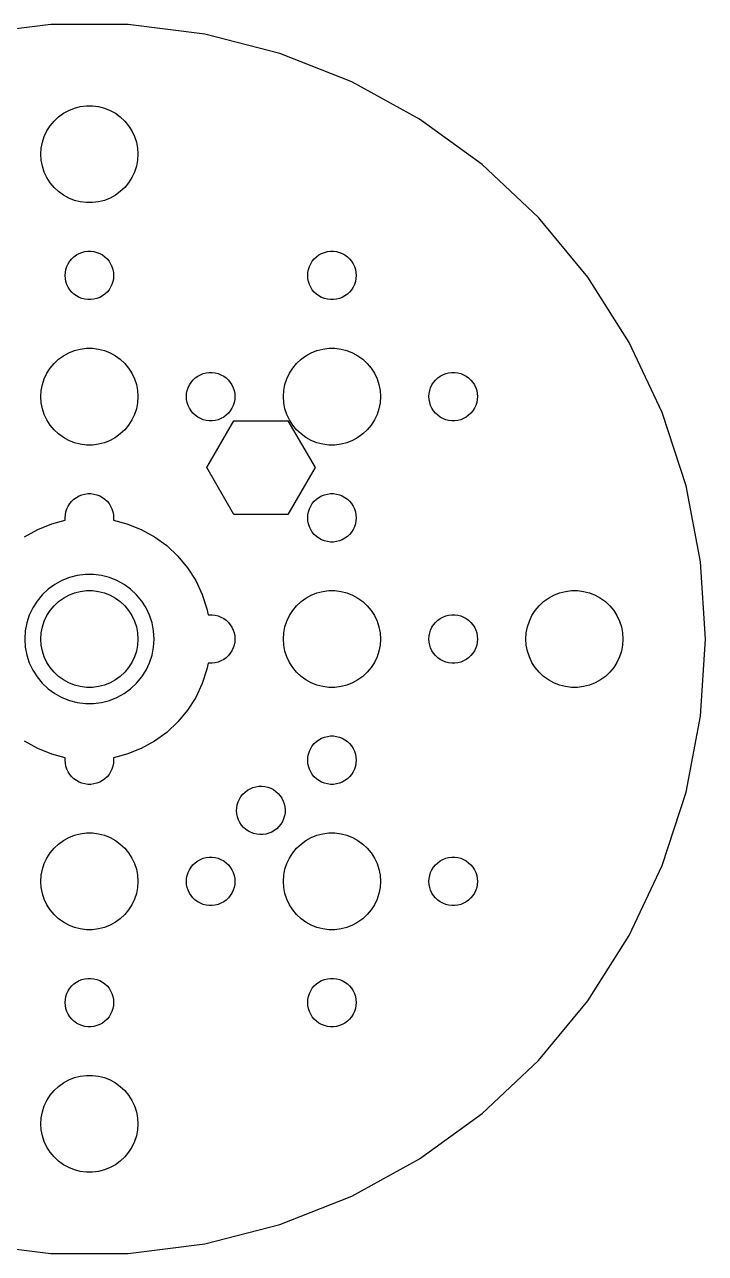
# Model space of a CAD drawing. Header units: metres. Extents: x -38 to 38, y -38 to 478.
# Drawn here: x -4 to 38.1, y 182 to 258 of the extents above; entities that cross this region are included whole.
import ezdxf

# ---------------------------------------------------------------- set-up
doc = ezdxf.new("R2010")
doc.units = ezdxf.units.M

msp = doc.modelspace()

# ---------------------------------------------------------------- linework, layer by layer
for p, q in [((-2.39232, 258.025), (-7.13922, 257.425)), ((2.39232, 258.025), (-2.39232, 258.025)), ((7.13922, 257.425), (2.39232, 258.025)), ((11.7735, 256.235), (7.13922, 257.425)), ((16.2222, 254.474), (11.7735, 256.235)), ((20.415, 252.169), (16.2222, 254.474)), ((-1.91226, 252.312), (-1.60747, 252.533)), ((-1.60747, 252.533), (-1.27733, 252.714)), ((-1.27733, 252.714), (-0.927048, 252.853)), ((-0.927048, 252.853), (-0.562134, 252.947)), ((-0.562134, 252.947), (-0.18837, 252.994)), ((-0.18837, 252.994), (0.18837, 252.994)), ((0.18837, 252.994), (0.562134, 252.947)), ((0.562134, 252.947), (0.927048, 252.853)), ((0.927048, 252.853), (1.27733, 252.714)), ((1.27733, 252.714), (1.60747, 252.533)), ((1.60747, 252.533), (1.91226, 252.312)), ((-2.62891, 251.445), (-2.42705, 251.763)), ((-2.42705, 251.763), (-2.1869, 252.054)), ((-2.1869, 252.054), (-1.91226, 252.312)), ((1.91226, 252.312), (2.1869, 252.054)), ((2.1869, 252.054), (2.42705, 251.763)), ((2.42705, 251.763), (2.62891, 251.445)), ((24.2858, 249.357), (20.415, 252.169)), ((-2.90575, 250.746), (-2.78932, 251.104)), ((-2.78932, 251.104), (-2.62891, 251.445)), ((2.62891, 251.445), (2.78932, 251.104)), ((2.78932, 251.104), (2.90575, 250.746)), ((-3, 250), (-2.97633, 250.376)), ((-2.97633, 250.376), (-2.90575, 250.746)), ((2.90575, 250.746), (2.97633, 250.376)), ((2.97633, 250.376), (3, 250)), ((-2.97633, 249.624), (-3, 250)), ((-2.90575, 249.254), (-2.97633, 249.624)), ((2.97633, 249.624), (2.90575, 249.254)), ((3, 250), (2.97633, 249.624)), ((-2.78932, 248.896), (-2.90575, 249.254)), ((-2.62891, 248.555), (-2.78932, 248.896)), ((2.78932, 248.896), (2.62891, 248.555)), ((2.90575, 249.254), (2.78932, 248.896)), ((27.7737, 246.081), (24.2858, 249.357)), ((-2.42705, 248.237), (-2.62891, 248.555)), ((-2.1869, 247.946), (-2.42705, 248.237)), ((-1.91226, 247.688), (-2.1869, 247.946)), ((2.1869, 247.946), (1.91226, 247.688)), ((2.42705, 248.237), (2.1869, 247.946)), ((2.62891, 248.555), (2.42705, 248.237)), ((-1.60747, 247.467), (-1.91226, 247.688)), ((-1.27733, 247.286), (-1.60747, 247.467)), ((-0.927048, 247.147), (-1.27733, 247.286)), ((1.27733, 247.286), (0.927048, 247.147)), ((1.60747, 247.467), (1.27733, 247.286)), ((1.91226, 247.688), (1.60747, 247.467)), ((-0.562134, 247.053), (-0.927048, 247.147)), ((-0.18837, 247.006), (-0.562134, 247.053)), ((0.18837, 247.006), (-0.18837, 247.006)), ((0.562134, 247.053), (0.18837, 247.006)), ((0.927048, 247.147), (0.562134, 247.053)), ((30.8235, 242.395), (27.7737, 246.081)), ((-1.31445, 243.223), (-1.21352, 243.382)), ((-1.21352, 243.382), (-1.09344, 243.527)), ((-1.09344, 243.527), (-0.956131, 243.656)), ((-0.956131, 243.656), (-0.803726, 243.766)), ((-0.803726, 243.766), (-0.638657, 243.857)), ((-0.638657, 243.857), (-0.463516, 243.927)), ((-0.463516, 243.927), (-0.281067, 243.973)), ((-0.281067, 243.973), (-0.094177, 243.997)), ((-0.094177, 243.997), (0.094177, 243.997)), ((0.094177, 243.997), (0.281067, 243.973)), ((0.281067, 243.973), (0.463516, 243.927)), ((0.463516, 243.927), (0.638657, 243.857)), ((0.638657, 243.857), (0.803726, 243.766)), ((0.803726, 243.766), (0.956131, 243.656)), ((0.956131, 243.656), (1.09344, 243.527)), ((1.09344, 243.527), (1.21352, 243.382)), ((1.21352, 243.382), (1.31445, 243.223)), ((13.6855, 243.223), (13.7865, 243.382)), ((13.7865, 243.382), (13.9065, 243.527)), ((13.9065, 243.527), (14.0439, 243.656)), ((14.0439, 243.656), (14.1963, 243.766)), ((14.1963, 243.766), (14.3613, 243.857)), ((14.3613, 243.857), (14.5365, 243.927)), ((14.5365, 243.927), (14.7189, 243.973)), ((14.7189, 243.973), (14.9058, 243.997)), ((14.9058, 243.997), (15.0942, 243.997)), ((15.0942, 243.997), (15.2811, 243.973)), ((15.2811, 243.973), (15.4635, 243.927)), ((15.4635, 243.927), (15.6387, 243.857)), ((15.6387, 243.857), (15.8037, 243.766)), ((15.8037, 243.766), (15.9561, 243.656)), ((15.9561, 243.656), (16.0934, 243.527)), ((16.0934, 243.527), (16.2135, 243.382)), ((16.2135, 243.382), (16.3145, 243.223)), ((-1.5, 242.5), (-1.48816, 242.688)), ((-1.48816, 242.688), (-1.45287, 242.873)), ((-1.45287, 242.873), (-1.39465, 243.052)), ((-1.39465, 243.052), (-1.31445, 243.223)), ((1.31445, 243.223), (1.39465, 243.052)), ((1.39465, 243.052), (1.45287, 242.873)), ((1.45287, 242.873), (1.48816, 242.688)), ((1.48816, 242.688), (1.5, 242.5)), ((13.5, 242.5), (13.5118, 242.688)), ((13.5118, 242.688), (13.5471, 242.873)), ((13.5471, 242.873), (13.6053, 243.052)), ((13.6053, 243.052), (13.6855, 243.223)), ((16.3145, 243.223), (16.3947, 243.052)), ((16.3947, 243.052), (16.4529, 242.873)), ((16.4529, 242.873), (16.4882, 242.688)), ((16.4882, 242.688), (16.5, 242.5)), ((-1.48816, 242.312), (-1.5, 242.5)), ((-1.45287, 242.127), (-1.48816, 242.312)), ((-1.39465, 241.948), (-1.45287, 242.127)), ((-1.31445, 241.777), (-1.39465, 241.948)), ((1.39465, 241.948), (1.31445, 241.777)), ((1.45287, 242.127), (1.39465, 241.948)), ((1.48816, 242.312), (1.45287, 242.127)), ((1.5, 242.5), (1.48816, 242.312)), ((13.5118, 242.312), (13.5, 242.5)), ((13.5471, 242.127), (13.5118, 242.312)), ((13.6053, 241.948), (13.5471, 242.127)), ((13.6855, 241.777), (13.6053, 241.948)), ((16.3947, 241.948), (16.3145, 241.777)), ((16.4529, 242.127), (16.3947, 241.948)), ((16.4882, 242.312), (16.4529, 242.127)), ((16.5, 242.5), (16.4882, 242.312)), ((33.3873, 238.355), (30.8235, 242.395)), ((-1.21352, 241.618), (-1.31445, 241.777)), ((-1.09344, 241.473), (-1.21352, 241.618)), ((-0.956131, 241.344), (-1.09344, 241.473)), ((-0.803726, 241.234), (-0.956131, 241.344)), ((-0.638657, 241.143), (-0.803726, 241.234)), ((-0.463516, 241.073), (-0.638657, 241.143)), ((0.638657, 241.143), (0.463516, 241.073)), ((0.803726, 241.234), (0.638657, 241.143)), ((0.956131, 241.344), (0.803726, 241.234)), ((1.09344, 241.473), (0.956131, 241.344)), ((1.21352, 241.618), (1.09344, 241.473)), ((1.31445, 241.777), (1.21352, 241.618)), ((13.7865, 241.618), (13.6855, 241.777)), ((13.9065, 241.473), (13.7865, 241.618)), ((14.0439, 241.344), (13.9065, 241.473)), ((14.1963, 241.234), (14.0439, 241.344)), ((14.3613, 241.143), (14.1963, 241.234)), ((14.5365, 241.073), (14.3613, 241.143)), ((15.6387, 241.143), (15.4635, 241.073)), ((15.8037, 241.234), (15.6387, 241.143)), ((15.9561, 241.344), (15.8037, 241.234)), ((16.0934, 241.473), (15.9561, 241.344)), ((16.2135, 241.618), (16.0934, 241.473)), ((16.3145, 241.777), (16.2135, 241.618)), ((-0.281067, 241.027), (-0.463516, 241.073)), ((-0.094177, 241.003), (-0.281067, 241.027)), ((0.094177, 241.003), (-0.094177, 241.003)), ((0.281067, 241.027), (0.094177, 241.003)), ((0.463516, 241.073), (0.281067, 241.027)), ((14.7189, 241.027), (14.5365, 241.073)), ((14.9058, 241.003), (14.7189, 241.027)), ((15.0942, 241.003), (14.9058, 241.003)), ((15.2811, 241.027), (15.0942, 241.003)), ((15.4635, 241.073), (15.2811, 241.027)), ((35.4245, 234.026), (33.3873, 238.355)), ((-2.1869, 237.054), (-1.91226, 237.312)), ((-1.91226, 237.312), (-1.60747, 237.533)), ((-1.60747, 237.533), (-1.27733, 237.714)), ((-1.27733, 237.714), (-0.927048, 237.853)), ((-0.927048, 237.853), (-0.562134, 237.947)), ((-0.562134, 237.947), (-0.18837, 237.994)), ((-0.18837, 237.994), (0.18837, 237.994)), ((0.18837, 237.994), (0.562134, 237.947)), ((0.562134, 237.947), (0.927048, 237.853)), ((0.927048, 237.853), (1.27733, 237.714)), ((1.27733, 237.714), (1.60747, 237.533)), ((1.60747, 237.533), (1.91226, 237.312)), ((1.91226, 237.312), (2.1869, 237.054)), ((12.8131, 237.054), (13.0877, 237.312)), ((13.0877, 237.312), (13.3925, 237.533)), ((13.3925, 237.533), (13.7227, 237.714)), ((13.7227, 237.714), (14.0729, 237.853)), ((14.0729, 237.853), (14.4379, 237.947)), ((14.4379, 237.947), (14.8116, 237.994)), ((14.8116, 237.994), (15.1884, 237.994)), ((15.1884, 237.994), (15.5621, 237.947)), ((15.5621, 237.947), (15.927, 237.853)), ((15.927, 237.853), (16.2773, 237.714)), ((16.2773, 237.714), (16.6075, 237.533)), ((16.6075, 237.533), (16.9123, 237.312)), ((16.9123, 237.312), (17.1869, 237.054)), ((-2.62891, 236.445), (-2.42705, 236.763)), ((-2.42705, 236.763), (-2.1869, 237.054)), ((2.1869, 237.054), (2.42705, 236.763)), ((2.42705, 236.763), (2.62891, 236.445)), ((12.3711, 236.445), (12.5729, 236.763)), ((12.5729, 236.763), (12.8131, 237.054)), ((17.1869, 237.054), (17.427, 236.763)), ((17.427, 236.763), (17.6289, 236.445)), ((-2.90575, 235.746), (-2.78932, 236.104)), ((-2.78932, 236.104), (-2.62891, 236.445)), ((2.62891, 236.445), (2.78932, 236.104)), ((2.78932, 236.104), (2.90575, 235.746)), ((6.18553, 235.723), (6.28647, 235.882)), ((6.28647, 235.882), (6.40654, 236.027)), ((6.40654, 236.027), (6.54385, 236.156)), ((6.54385, 236.156), (6.69626, 236.266)), ((6.69626, 236.266), (6.86133, 236.357)), ((6.86133, 236.357), (7.03647, 236.427)), ((7.03647, 236.427), (7.21892, 236.473)), ((7.21892, 236.473), (7.40581, 236.497)), ((7.40581, 236.497), (7.59418, 236.497)), ((7.59418, 236.497), (7.78107, 236.473)), ((7.78107, 236.473), (7.96352, 236.427)), ((7.96352, 236.427), (8.13866, 236.357)), ((8.13866, 236.357), (8.30373, 236.266)), ((8.30373, 236.266), (8.45613, 236.156)), ((8.45613, 236.156), (8.59344, 236.027)), ((8.59344, 236.027), (8.71352, 235.882)), ((8.71352, 235.882), (8.81445, 235.723)), ((12.0942, 235.746), (12.2107, 236.104)), ((12.2107, 236.104), (12.3711, 236.445)), ((17.6289, 236.445), (17.7893, 236.104)), ((17.7893, 236.104), (17.9057, 235.746)), ((21.1855, 235.723), (21.2865, 235.882)), ((21.2865, 235.882), (21.4065, 236.027)), ((21.4065, 236.027), (21.5439, 236.156)), ((21.5439, 236.156), (21.6963, 236.266)), ((21.6963, 236.266), (21.8613, 236.357)), ((21.8613, 236.357), (22.0365, 236.427)), ((22.0365, 236.427), (22.2189, 236.473)), ((22.2189, 236.473), (22.4058, 236.497)), ((22.4058, 236.497), (22.5942, 236.497)), ((22.5942, 236.497), (22.7811, 236.473)), ((22.7811, 236.473), (22.9635, 236.427)), ((22.9635, 236.427), (23.1387, 236.357)), ((23.1387, 236.357), (23.3037, 236.266)), ((23.3037, 236.266), (23.4561, 236.156)), ((23.4561, 236.156), (23.5934, 236.027)), ((23.5934, 236.027), (23.7135, 235.882)), ((23.7135, 235.882), (23.8145, 235.723)), ((-3, 235), (-2.97633, 235.376)), ((-2.97633, 234.624), (-3, 235)), ((-2.97633, 235.376), (-2.90575, 235.746)), ((2.90575, 235.746), (2.97633, 235.376)), ((2.97633, 235.376), (3, 235)), ((3, 235), (2.97633, 234.624)), ((6, 235), (6.01183, 235.188)), ((6.01183, 234.812), (6, 235)), ((6.01183, 235.188), (6.04712, 235.373)), ((6.04712, 235.373), (6.10533, 235.552)), ((6.10533, 235.552), (6.18553, 235.723)), ((8.81445, 235.723), (8.89465, 235.552)), ((8.89465, 235.552), (8.95287, 235.373)), ((8.95287, 235.373), (8.98816, 235.188)), ((8.98816, 235.188), (9, 235)), ((9, 235), (8.98816, 234.812)), ((12, 235), (12.0237, 235.376)), ((12.0237, 234.624), (12, 235)), ((12.0237, 235.376), (12.0942, 235.746)), ((17.9057, 235.746), (17.9763, 235.376)), ((17.9763, 235.376), (18, 235)), ((18, 235), (17.9763, 234.624)), ((21, 235), (21.0118, 235.188)), ((21.0118, 234.812), (21, 235)), ((21.0118, 235.188), (21.0471, 235.373)), ((21.0471, 235.373), (21.1053, 235.552)), ((21.1053, 235.552), (21.1855, 235.723)), ((23.8145, 235.723), (23.8947, 235.552)), ((23.8947, 235.552), (23.9529, 235.373)), ((23.9529, 235.373), (23.9882, 235.188)), ((23.9882, 235.188), (24, 235)), ((24, 235), (23.9882, 234.812)), ((-2.90575, 234.254), (-2.97633, 234.624)), ((-2.78932, 233.896), (-2.90575, 234.254)), ((2.90575, 234.254), (2.78932, 233.896)), ((2.97633, 234.624), (2.90575, 234.254)), ((6.04712, 234.627), (6.01183, 234.812)), ((6.10533, 234.448), (6.04712, 234.627)), ((6.18553, 234.277), (6.10533, 234.448)), ((6.28647, 234.118), (6.18553, 234.277)), ((8.81445, 234.277), (8.71352, 234.118)), ((8.89465, 234.448), (8.81445, 234.277)), ((8.95287, 234.627), (8.89465, 234.448)), ((8.98816, 234.812), (8.95287, 234.627)), ((12.0942, 234.254), (12.0237, 234.624)), ((12.2107, 233.896), (12.0942, 234.254)), ((17.9057, 234.254), (17.7893, 233.896)), ((17.9763, 234.624), (17.9057, 234.254)), ((21.0471, 234.627), (21.0118, 234.812)), ((21.1053, 234.448), (21.0471, 234.627)), ((21.1855, 234.277), (21.1053, 234.448)), ((21.2865, 234.118), (21.1855, 234.277)), ((23.8145, 234.277), (23.7135, 234.118)), ((23.8947, 234.448), (23.8145, 234.277)), ((23.9529, 234.627), (23.8947, 234.448)), ((23.9882, 234.812), (23.9529, 234.627)), ((-2.62891, 233.555), (-2.78932, 233.896)), ((-2.42705, 233.237), (-2.62891, 233.555)), ((2.62891, 233.555), (2.42705, 233.237)), ((2.78932, 233.896), (2.62891, 233.555)), ((6.40654, 233.973), (6.28647, 234.118)), ((6.54385, 233.844), (6.40654, 233.973)), ((6.69626, 233.734), (6.54385, 233.844)), ((6.86133, 233.643), (6.69626, 233.734)), ((7.03647, 233.573), (6.86133, 233.643)), ((7.21892, 233.527), (7.03647, 233.573)), ((7.40581, 233.503), (7.21892, 233.527)), ((7.26039, 230.607), (8.93369, 233.505)), ((7.59418, 233.503), (7.40581, 233.503)), ((7.78107, 233.527), (7.59418, 233.503)), ((7.96352, 233.573), (7.78107, 233.527)), ((8.13866, 233.643), (7.96352, 233.573)), ((8.30373, 233.734), (8.13866, 233.643)), ((8.45613, 233.844), (8.30373, 233.734)), ((8.59344, 233.973), (8.45613, 233.844)), ((8.71352, 234.118), (8.59344, 233.973)), ((8.93369, 233.505), (12.2803, 233.505)), ((12.3711, 233.555), (12.2107, 233.896)), ((12.2803, 233.505), (13.9536, 230.607)), ((12.5729, 233.237), (12.3711, 233.555)), ((17.6289, 233.555), (17.427, 233.237)), ((17.7893, 233.896), (17.6289, 233.555)), ((21.4065, 233.973), (21.2865, 234.118)), ((21.5439, 233.844), (21.4065, 233.973)), ((21.6963, 233.734), (21.5439, 233.844)), ((21.8613, 233.643), (21.6963, 233.734)), ((22.0365, 233.573), (21.8613, 233.643)), ((22.2189, 233.527), (22.0365, 233.573)), ((22.4058, 233.503), (22.2189, 233.527)), ((22.5942, 233.503), (22.4058, 233.503)), ((22.7811, 233.527), (22.5942, 233.503)), ((22.9635, 233.573), (22.7811, 233.527)), ((23.1387, 233.643), (22.9635, 233.573)), ((23.3037, 233.734), (23.1387, 233.643)), ((23.4561, 233.844), (23.3037, 233.734)), ((23.5934, 233.973), (23.4561, 233.844)), ((23.7135, 234.118), (23.5934, 233.973)), ((36.903, 229.475), (35.4245, 234.026)), ((-2.1869, 232.946), (-2.42705, 233.237)), ((-1.91226, 232.688), (-2.1869, 232.946)), ((2.1869, 232.946), (1.91226, 232.688)), ((2.42705, 233.237), (2.1869, 232.946)), ((12.8131, 232.946), (12.5729, 233.237)), ((13.0877, 232.688), (12.8131, 232.946)), ((17.1869, 232.946), (16.9123, 232.688)), ((17.427, 233.237), (17.1869, 232.946)), ((-1.60747, 232.467), (-1.91226, 232.688)), ((-1.27733, 232.286), (-1.60747, 232.467)), ((-0.927048, 232.147), (-1.27733, 232.286)), ((-0.562134, 232.053), (-0.927048, 232.147)), ((-0.18837, 232.006), (-0.562134, 232.053)), ((0.18837, 232.006), (-0.18837, 232.006)), ((0.562134, 232.053), (0.18837, 232.006)), ((0.927048, 232.147), (0.562134, 232.053)), ((1.27733, 232.286), (0.927048, 232.147)), ((1.60747, 232.467), (1.27733, 232.286)), ((1.91226, 232.688), (1.60747, 232.467)), ((13.3925, 232.467), (13.0877, 232.688)), ((13.7227, 232.286), (13.3925, 232.467)), ((14.0729, 232.147), (13.7227, 232.286)), ((14.4379, 232.053), (14.0729, 232.147)), ((14.8116, 232.006), (14.4379, 232.053)), ((15.1884, 232.006), (14.8116, 232.006)), ((15.5621, 232.053), (15.1884, 232.006)), ((15.927, 232.147), (15.5621, 232.053)), ((16.2773, 232.286), (15.927, 232.147)), ((16.6075, 232.467), (16.2773, 232.286)), ((16.9123, 232.688), (16.6075, 232.467)), ((8.9337, 227.709), (7.26039, 230.607)), ((13.9536, 230.607), (12.2803, 227.709)), ((-0.638657, 228.857), (-0.463516, 228.927)), ((-0.463516, 228.927), (-0.281067, 228.973)), ((-0.281067, 228.973), (-0.094177, 228.997)), ((-0.094177, 228.997), (0.094177, 228.997)), ((0.094177, 228.997), (0.281067, 228.973)), ((0.281067, 228.973), (0.463516, 228.927)), ((0.463516, 228.927), (0.638657, 228.857)), ((14.3613, 228.857), (14.5365, 228.927)), ((14.5365, 228.927), (14.7189, 228.973)), ((14.7189, 228.973), (14.9058, 228.997)), ((14.9058, 228.997), (15.0942, 228.997)), ((15.0942, 228.997), (15.2811, 228.973)), ((15.2811, 228.973), (15.4635, 228.927)), ((15.4635, 228.927), (15.6387, 228.857)), ((37.7996, 224.775), (36.903, 229.475)), ((-1.39465, 228.052), (-1.31445, 228.223)), ((-1.31445, 228.223), (-1.21352, 228.382)), ((-1.21352, 228.382), (-1.09344, 228.527)), ((-1.09344, 228.527), (-0.956131, 228.656)), ((-0.956131, 228.656), (-0.803726, 228.766)), ((-0.803726, 228.766), (-0.638657, 228.857)), ((0.638657, 228.857), (0.803726, 228.766)), ((0.803726, 228.766), (0.956131, 228.656)), ((0.956131, 228.656), (1.09344, 228.527)), ((1.09344, 228.527), (1.21352, 228.382)), ((1.21352, 228.382), (1.31445, 228.223)), ((1.31445, 228.223), (1.39465, 228.052)), ((13.6053, 228.052), (13.6855, 228.223)), ((13.6855, 228.223), (13.7865, 228.382)), ((13.7865, 228.382), (13.9065, 228.527)), ((13.9065, 228.527), (14.0439, 228.656)), ((14.0439, 228.656), (14.1963, 228.766)), ((14.1963, 228.766), (14.3613, 228.857)), ((15.6387, 228.857), (15.8037, 228.766)), ((15.8037, 228.766), (15.9561, 228.656)), ((15.9561, 228.656), (16.0934, 228.527)), ((16.0934, 228.527), (16.2135, 228.382)), ((16.2135, 228.382), (16.3145, 228.223)), ((16.3145, 228.223), (16.3947, 228.052)), ((-1.5, 227.5), (-1.48816, 227.688)), ((-1.49026, 227.345), (-1.5, 227.5)), ((-1.48816, 227.688), (-1.45287, 227.873)), ((-1.45287, 227.873), (-1.39465, 228.052)), ((1.39465, 228.052), (1.45287, 227.873)), ((1.45287, 227.873), (1.48816, 227.688)), ((1.48816, 227.688), (1.5, 227.5)), ((1.5, 227.5), (1.49026, 227.345)), ((12.2803, 227.709), (8.9337, 227.709)), ((13.5, 227.5), (13.5118, 227.688)), ((13.5118, 227.312), (13.5, 227.5)), ((13.5118, 227.688), (13.5471, 227.873)), ((13.5471, 227.873), (13.6053, 228.052)), ((16.3947, 228.052), (16.4529, 227.873)), ((16.4529, 227.873), (16.4882, 227.688)), ((16.4882, 227.688), (16.5, 227.5)), ((16.5, 227.5), (16.4882, 227.312)), ((-4.01869, 226.332), (-3.19334, 226.786)), ((-3.19334, 226.786), (-2.31763, 227.133)), ((-2.31763, 227.133), (-1.49026, 227.345)), ((1.49026, 227.345), (2.31763, 227.133)), ((2.31763, 227.133), (3.19334, 226.786)), ((3.19334, 226.786), (4.01869, 226.332)), ((13.5471, 227.127), (13.5118, 227.312)), ((13.6053, 226.948), (13.5471, 227.127)), ((13.6855, 226.777), (13.6053, 226.948)), ((13.7865, 226.618), (13.6855, 226.777)), ((16.3145, 226.777), (16.2135, 226.618)), ((16.3947, 226.948), (16.3145, 226.777)), ((16.4529, 227.127), (16.3947, 226.948)), ((16.4882, 227.312), (16.4529, 227.127)), ((4.01869, 226.332), (4.78067, 225.779)), ((13.9065, 226.473), (13.7865, 226.618)), ((14.0439, 226.344), (13.9065, 226.473)), ((14.1963, 226.234), (14.0439, 226.344)), ((14.3613, 226.143), (14.1963, 226.234)), ((14.5365, 226.073), (14.3613, 226.143)), ((14.7189, 226.027), (14.5365, 226.073)), ((14.9058, 226.003), (14.7189, 226.027)), ((15.0942, 226.003), (14.9058, 226.003)), ((15.2811, 226.027), (15.0942, 226.003)), ((15.4635, 226.073), (15.2811, 226.027)), ((15.6387, 226.143), (15.4635, 226.073)), ((15.8037, 226.234), (15.6387, 226.143)), ((15.9561, 226.344), (15.8037, 226.234)), ((16.0934, 226.473), (15.9561, 226.344)), ((16.2135, 226.618), (16.0934, 226.473)), ((4.78067, 225.779), (5.46725, 225.134)), ((5.46725, 225.134), (6.06763, 224.408)), ((6.06763, 224.408), (6.5723, 223.613)), ((38.1, 220), (37.7996, 224.775)), ((-1.70311, 223.619), (-2.1433, 223.377)), ((-1.23605, 223.804), (-1.70311, 223.619)), ((-0.749512, 223.929), (-1.23605, 223.804)), ((-0.25116, 223.992), (-0.749512, 223.929)), ((0.25116, 223.992), (-0.25116, 223.992)), ((0.749512, 223.929), (0.25116, 223.992)), ((1.23605, 223.804), (0.749512, 223.929)), ((1.70311, 223.619), (1.23605, 223.804)), ((2.1433, 223.377), (1.70311, 223.619)), ((6.5723, 223.613), (6.97331, 222.761)), ((-2.54968, 223.082), (-2.91586, 222.738)), ((-2.1433, 223.377), (-2.54968, 223.082)), ((-1.27733, 222.714), (-0.927048, 222.853)), ((-0.927048, 222.853), (-0.562134, 222.947)), ((-0.562134, 222.947), (-0.18837, 222.994)), ((-0.18837, 222.994), (0.18837, 222.994)), ((0.18837, 222.994), (0.562134, 222.947)), ((0.562134, 222.947), (0.927048, 222.853)), ((0.927048, 222.853), (1.27733, 222.714)), ((2.54968, 223.082), (2.1433, 223.377)), ((2.91586, 222.738), (2.54968, 223.082)), ((13.7227, 222.714), (14.0729, 222.853)), ((14.0729, 222.853), (14.4379, 222.947)), ((14.4379, 222.947), (14.8116, 222.994)), ((14.8116, 222.994), (15.1884, 222.994)), ((15.1884, 222.994), (15.5621, 222.947)), ((15.5621, 222.947), (15.927, 222.853)), ((15.927, 222.853), (16.2773, 222.714)), ((28.7227, 222.714), (29.0729, 222.853)), ((29.0729, 222.853), (29.4379, 222.947)), ((29.4379, 222.947), (29.8116, 222.994)), ((29.8116, 222.994), (30.1884, 222.994)), ((30.1884, 222.994), (30.5621, 222.947)), ((30.5621, 222.947), (30.927, 222.853)), ((30.927, 222.853), (31.2773, 222.714)), ((-3.23605, 222.351), (-3.50522, 221.927)), ((-2.91586, 222.738), (-3.23605, 222.351)), ((-2.1869, 222.054), (-1.91226, 222.312)), ((-1.91226, 222.312), (-1.60747, 222.533)), ((-1.60747, 222.533), (-1.27733, 222.714)), ((1.27733, 222.714), (1.60747, 222.533)), ((1.60747, 222.533), (1.91226, 222.312)), ((1.91226, 222.312), (2.1869, 222.054)), ((3.23605, 222.351), (2.91586, 222.738)), ((3.50522, 221.927), (3.23605, 222.351)), ((6.97331, 222.761), (7.26436, 221.865)), ((12.8131, 222.054), (13.0877, 222.312)), ((13.0877, 222.312), (13.3925, 222.533)), ((13.3925, 222.533), (13.7227, 222.714)), ((16.2773, 222.714), (16.6075, 222.533)), ((16.6075, 222.533), (16.9123, 222.312)), ((16.9123, 222.312), (17.1869, 222.054)), ((27.8131, 222.054), (28.0877, 222.312)), ((28.0877, 222.312), (28.3925, 222.533)), ((28.3925, 222.533), (28.7227, 222.714)), ((31.2773, 222.714), (31.6075, 222.533)), ((31.6075, 222.533), (31.9123, 222.312)), ((31.9123, 222.312), (32.1869, 222.054)), ((-3.7191, 221.472), (-3.87433, 220.995)), ((-3.50522, 221.927), (-3.7191, 221.472)), ((-2.78932, 221.104), (-2.62891, 221.445)), ((-2.62891, 221.445), (-2.42705, 221.763)), ((-2.42705, 221.763), (-2.1869, 222.054)), ((2.1869, 222.054), (2.42705, 221.763)), ((2.42705, 221.763), (2.62891, 221.445)), ((2.62891, 221.445), (2.78932, 221.104)), ((3.7191, 221.472), (3.50522, 221.927)), ((3.87433, 220.995), (3.7191, 221.472)), ((7.26436, 221.865), (7.33627, 221.488)), ((7.33627, 221.488), (7.40581, 221.497)), ((7.40581, 221.497), (7.59418, 221.497)), ((7.59418, 221.497), (7.78107, 221.473)), ((7.78107, 221.473), (7.96352, 221.427)), ((7.96352, 221.427), (8.13866, 221.357)), ((8.13866, 221.357), (8.30373, 221.266)), ((12.2107, 221.104), (12.3711, 221.445)), ((12.3711, 221.445), (12.5729, 221.763)), ((12.5729, 221.763), (12.8131, 222.054)), ((17.1869, 222.054), (17.427, 221.763)), ((17.427, 221.763), (17.6289, 221.445)), ((17.6289, 221.445), (17.7893, 221.104)), ((21.6963, 221.266), (21.8613, 221.357)), ((21.8613, 221.357), (22.0365, 221.427)), ((22.0365, 221.427), (22.2189, 221.473)), ((22.2189, 221.473), (22.4058, 221.497)), ((22.4058, 221.497), (22.5942, 221.497)), ((22.5942, 221.497), (22.7811, 221.473)), ((22.7811, 221.473), (22.9635, 221.427)), ((22.9635, 221.427), (23.1387, 221.357)), ((23.1387, 221.357), (23.3037, 221.266)), ((27.2107, 221.104), (27.3711, 221.445)), ((27.3711, 221.445), (27.5729, 221.763)), ((27.5729, 221.763), (27.8131, 222.054)), ((32.1869, 222.054), (32.427, 221.763)), ((32.427, 221.763), (32.6289, 221.445)), ((32.6289, 221.445), (32.7893, 221.104)), ((-3.87433, 220.995), (-3.96844, 220.501)), ((-2.97633, 220.376), (-2.90575, 220.746)), ((-2.90575, 220.746), (-2.78932, 221.104)), ((2.78932, 221.104), (2.90575, 220.746)), ((2.90575, 220.746), (2.97633, 220.376)), ((3.96844, 220.501), (3.87433, 220.995)), ((8.30373, 221.266), (8.45613, 221.156)), ((8.45613, 221.156), (8.59344, 221.027)), ((8.59344, 221.027), (8.71352, 220.882)), ((8.71352, 220.882), (8.81445, 220.723)), ((8.81445, 220.723), (8.89465, 220.552)), ((8.89465, 220.552), (8.95287, 220.373)), ((12.0237, 220.376), (12.0942, 220.746)), ((12.0942, 220.746), (12.2107, 221.104)), ((17.7893, 221.104), (17.9057, 220.746)), ((17.9057, 220.746), (17.9763, 220.376)), ((21.0471, 220.373), (21.1053, 220.552)), ((21.1053, 220.552), (21.1855, 220.723)), ((21.1855, 220.723), (21.2865, 220.882)), ((21.2865, 220.882), (21.4065, 221.027)), ((21.4065, 221.027), (21.5439, 221.156)), ((21.5439, 221.156), (21.6963, 221.266)), ((23.3037, 221.266), (23.4561, 221.156)), ((23.4561, 221.156), (23.5934, 221.027)), ((23.5934, 221.027), (23.7135, 220.882)), ((23.7135, 220.882), (23.8145, 220.723)), ((23.8145, 220.723), (23.8947, 220.552)), ((23.8947, 220.552), (23.9529, 220.373)), ((27.0237, 220.376), (27.0942, 220.746)), ((27.0942, 220.746), (27.2107, 221.104)), ((32.7893, 221.104), (32.9057, 220.746)), ((32.9057, 220.746), (32.9763, 220.376)), ((-3.96844, 220.501), (-4, 220)), ((-4, 220), (-3.96844, 219.499)), ((-3, 220), (-2.97633, 220.376)), ((-2.97633, 219.624), (-3, 220)), ((2.97633, 220.376), (3, 220)), ((3, 220), (2.97633, 219.624)), ((4, 220), (3.96844, 220.501)), ((3.96844, 219.499), (4, 220)), ((8.95287, 220.373), (8.98816, 220.188)), ((8.98816, 219.812), (8.95287, 219.627)), ((8.98816, 220.188), (9, 220)), ((9, 220), (8.98816, 219.812)), ((12, 220), (12.0237, 220.376)), ((12.0237, 219.624), (12, 220)), ((17.9763, 220.376), (18, 220)), ((18, 220), (17.9763, 219.624)), ((21, 220), (21.0118, 220.188)), ((21.0118, 219.812), (21, 220)), ((21.0118, 220.188), (21.0471, 220.373)), ((21.0471, 219.627), (21.0118, 219.812)), ((23.9529, 220.373), (23.9882, 220.188)), ((23.9882, 219.812), (23.9529, 219.627)), ((23.9882, 220.188), (24, 220)), ((24, 220), (23.9882, 219.812)), ((27, 220), (27.0237, 220.376)), ((27.0237, 219.624), (27, 220)), ((32.9763, 220.376), (33, 220)), ((33, 220), (32.9763, 219.624)), ((37.7996, 215.225), (38.1, 220)), ((-3.96844, 219.499), (-3.87433, 219.005)), ((-2.90575, 219.254), (-2.97633, 219.624)), ((-2.78932, 218.896), (-2.90575, 219.254)), ((2.90575, 219.254), (2.78932, 218.896)), ((2.97633, 219.624), (2.90575, 219.254)), ((3.87433, 219.005), (3.96844, 219.499)), ((8.71352, 219.118), (8.59344, 218.973)), ((8.81445, 219.277), (8.71352, 219.118)), ((8.89465, 219.448), (8.81445, 219.277)), ((8.95287, 219.627), (8.89465, 219.448)), ((12.0942, 219.254), (12.0237, 219.624)), ((12.2107, 218.896), (12.0942, 219.254)), ((17.9057, 219.254), (17.7893, 218.896)), ((17.9763, 219.624), (17.9057, 219.254)), ((21.1053, 219.448), (21.0471, 219.627)), ((21.1855, 219.277), (21.1053, 219.448)), ((21.2865, 219.118), (21.1855, 219.277)), ((21.4065, 218.973), (21.2865, 219.118)), ((23.7135, 219.118), (23.5934, 218.973)), ((23.8145, 219.277), (23.7135, 219.118)), ((23.8947, 219.448), (23.8145, 219.277)), ((23.9529, 219.627), (23.8947, 219.448)), ((27.0942, 219.254), (27.0237, 219.624)), ((27.2107, 218.896), (27.0942, 219.254)), ((32.9057, 219.254), (32.7893, 218.896)), ((32.9763, 219.624), (32.9057, 219.254)), ((-3.87433, 219.005), (-3.7191, 218.528)), ((-3.7191, 218.528), (-3.50522, 218.073)), ((-2.62891, 218.555), (-2.78932, 218.896)), ((-2.42705, 218.237), (-2.62891, 218.555)), ((2.62891, 218.555), (2.42705, 218.237)), ((2.78932, 218.896), (2.62891, 218.555)), ((3.50522, 218.073), (3.7191, 218.528)), ((3.7191, 218.528), (3.87433, 219.005)), ((7.33627, 218.512), (7.26436, 218.135)), ((7.40581, 218.503), (7.33627, 218.512)), ((7.59418, 218.503), (7.40581, 218.503)), ((7.78107, 218.527), (7.59418, 218.503)), ((7.96352, 218.573), (7.78107, 218.527)), ((8.13866, 218.643), (7.96352, 218.573)), ((8.30373, 218.734), (8.13866, 218.643)), ((8.45613, 218.844), (8.30373, 218.734)), ((8.59344, 218.973), (8.45613, 218.844)), ((12.3711, 218.555), (12.2107, 218.896)), ((12.5729, 218.237), (12.3711, 218.555)), ((17.6289, 218.555), (17.427, 218.237)), ((17.7893, 218.896), (17.6289, 218.555)), ((21.5439, 218.844), (21.4065, 218.973)), ((21.6963, 218.734), (21.5439, 218.844)), ((21.8613, 218.643), (21.6963, 218.734)), ((22.0365, 218.573), (21.8613, 218.643)), ((22.2189, 218.527), (22.0365, 218.573)), ((22.4058, 218.503), (22.2189, 218.527)), ((22.5942, 218.503), (22.4058, 218.503)), ((22.7811, 218.527), (22.5942, 218.503)), ((22.9635, 218.573), (22.7811, 218.527)), ((23.1387, 218.643), (22.9635, 218.573)), ((23.3037, 218.734), (23.1387, 218.643)), ((23.4561, 218.844), (23.3037, 218.734)), ((23.5934, 218.973), (23.4561, 218.844)), ((27.3711, 218.555), (27.2107, 218.896)), ((27.5729, 218.237), (27.3711, 218.555)), ((32.6289, 218.555), (32.427, 218.237)), ((32.7893, 218.896), (32.6289, 218.555)), ((-3.50522, 218.073), (-3.23605, 217.649)), ((-3.23605, 217.649), (-2.91586, 217.262)), ((-2.1869, 217.946), (-2.42705, 218.237)), ((-1.91226, 217.688), (-2.1869, 217.946)), ((-1.60747, 217.467), (-1.91226, 217.688)), ((1.91226, 217.688), (1.60747, 217.467)), ((2.1869, 217.946), (1.91226, 217.688)), ((2.42705, 218.237), (2.1869, 217.946)), ((2.91586, 217.262), (3.23605, 217.649)), ((3.23605, 217.649), (3.50522, 218.073)), ((7.26436, 218.135), (6.97331, 217.239)), ((12.8131, 217.946), (12.5729, 218.237)), ((13.0877, 217.688), (12.8131, 217.946)), ((13.3925, 217.467), (13.0877, 217.688)), ((16.9123, 217.688), (16.6075, 217.467)), ((17.1869, 217.946), (16.9123, 217.688)), ((17.427, 218.237), (17.1869, 217.946)), ((27.8131, 217.946), (27.5729, 218.237)), ((28.0877, 217.688), (27.8131, 217.946)), ((28.3925, 217.467), (28.0877, 217.688)), ((31.9123, 217.688), (31.6075, 217.467)), ((32.1869, 217.946), (31.9123, 217.688)), ((32.427, 218.237), (32.1869, 217.946)), ((-2.91586, 217.262), (-2.54968, 216.918)), ((-2.54968, 216.918), (-2.1433, 216.623)), ((-1.27733, 217.286), (-1.60747, 217.467)), ((-0.927048, 217.147), (-1.27733, 217.286)), ((-0.562134, 217.053), (-0.927048, 217.147)), ((-0.18837, 217.006), (-0.562134, 217.053)), ((0.18837, 217.006), (-0.18837, 217.006)), ((0.562134, 217.053), (0.18837, 217.006)), ((0.927048, 217.147), (0.562134, 217.053)), ((1.27733, 217.286), (0.927048, 217.147)), ((1.60747, 217.467), (1.27733, 217.286)), ((2.1433, 216.623), (2.54968, 216.918)), ((2.54968, 216.918), (2.91586, 217.262)), ((6.97331, 217.239), (6.5723, 216.387)), ((13.7227, 217.286), (13.3925, 217.467)), ((14.0729, 217.147), (13.7227, 217.286)), ((14.4379, 217.053), (14.0729, 217.147)), ((14.8116, 217.006), (14.4379, 217.053)), ((15.1884, 217.006), (14.8116, 217.006)), ((15.5621, 217.053), (15.1884, 217.006)), ((15.927, 217.147), (15.5621, 217.053)), ((16.2773, 217.286), (15.927, 217.147)), ((16.6075, 217.467), (16.2773, 217.286)), ((28.7227, 217.286), (28.3925, 217.467)), ((29.0729, 217.147), (28.7227, 217.286)), ((29.4379, 217.053), (29.0729, 217.147)), ((29.8116, 217.006), (29.4379, 217.053)), ((30.1884, 217.006), (29.8116, 217.006)), ((30.5621, 217.053), (30.1884, 217.006)), ((30.927, 217.147), (30.5621, 217.053)), ((31.2773, 217.286), (30.927, 217.147)), ((31.6075, 217.467), (31.2773, 217.286)), ((-2.1433, 216.623), (-1.70311, 216.381)), ((-1.70311, 216.381), (-1.23605, 216.196)), ((-1.23605, 216.196), (-0.749512, 216.071)), ((-0.749512, 216.071), (-0.25116, 216.008)), ((-0.25116, 216.008), (0.25116, 216.008)), ((0.25116, 216.008), (0.749512, 216.071)), ((0.749512, 216.071), (1.23605, 216.196)), ((1.23605, 216.196), (1.70311, 216.381)), ((1.70311, 216.381), (2.1433, 216.623)), ((6.5723, 216.387), (6.06763, 215.592)), ((6.06763, 215.592), (5.46725, 214.866)), ((36.903, 210.525), (37.7996, 215.225)), ((5.46725, 214.866), (4.78067, 214.221)), ((4.78067, 214.221), (4.01869, 213.668)), ((14.0439, 213.656), (14.1963, 213.766)), ((14.1963, 213.766), (14.3613, 213.857)), ((14.3613, 213.857), (14.5365, 213.927)), ((14.5365, 213.927), (14.7189, 213.973)), ((14.7189, 213.973), (14.9058, 213.997)), ((14.9058, 213.997), (15.0942, 213.997)), ((15.0942, 213.997), (15.2811, 213.973)), ((15.2811, 213.973), (15.4635, 213.927)), ((15.4635, 213.927), (15.6387, 213.857)), ((15.6387, 213.857), (15.8037, 213.766)), ((15.8037, 213.766), (15.9561, 213.656)), ((-3.19334, 213.214), (-4.01869, 213.668)), ((-2.31763, 212.867), (-3.19334, 213.214)), ((3.19334, 213.214), (2.31763, 212.867)), ((4.01869, 213.668), (3.19334, 213.214)), ((13.5471, 212.873), (13.6053, 213.052)), ((13.6053, 213.052), (13.6855, 213.223)), ((13.6855, 213.223), (13.7865, 213.382)), ((13.7865, 213.382), (13.9065, 213.527)), ((13.9065, 213.527), (14.0439, 213.656)), ((15.9561, 213.656), (16.0934, 213.527)), ((16.0934, 213.527), (16.2135, 213.382)), ((16.2135, 213.382), (16.3145, 213.223)), ((16.3145, 213.223), (16.3947, 213.052)), ((16.3947, 213.052), (16.4529, 212.873)), ((-1.49026, 212.655), (-2.31763, 212.867)), ((-1.5, 212.5), (-1.49026, 212.655)), ((-1.48816, 212.312), (-1.5, 212.5)), ((-1.45287, 212.127), (-1.48816, 212.312)), ((1.48816, 212.312), (1.45287, 212.127)), ((1.5, 212.5), (1.48816, 212.312)), ((2.31763, 212.867), (1.49026, 212.655)), ((1.49026, 212.655), (1.5, 212.5)), ((13.5, 212.5), (13.5118, 212.688)), ((13.5118, 212.312), (13.5, 212.5)), ((13.5118, 212.688), (13.5471, 212.873)), ((13.5471, 212.127), (13.5118, 212.312)), ((16.4529, 212.873), (16.4882, 212.688)), ((16.4882, 212.312), (16.4529, 212.127)), ((16.4882, 212.688), (16.5, 212.5)), ((16.5, 212.5), (16.4882, 212.312)), ((-1.39465, 211.948), (-1.45287, 212.127)), ((-1.31445, 211.777), (-1.39465, 211.948)), ((-1.21352, 211.618), (-1.31445, 211.777)), ((-1.09344, 211.473), (-1.21352, 211.618)), ((-0.956131, 211.344), (-1.09344, 211.473)), ((1.09344, 211.473), (0.956131, 211.344)), ((1.21352, 211.618), (1.09344, 211.473)), ((1.31445, 211.777), (1.21352, 211.618)), ((1.39465, 211.948), (1.31445, 211.777)), ((1.45287, 212.127), (1.39465, 211.948)), ((13.6053, 211.948), (13.5471, 212.127)), ((13.6855, 211.777), (13.6053, 211.948)), ((13.7865, 211.618), (13.6855, 211.777)), ((13.9065, 211.473), (13.7865, 211.618)), ((14.0439, 211.344), (13.9065, 211.473)), ((16.0934, 211.473), (15.9561, 211.344)), ((16.2135, 211.618), (16.0934, 211.473)), ((16.3145, 211.777), (16.2135, 211.618)), ((16.3947, 211.948), (16.3145, 211.777)), ((16.4529, 212.127), (16.3947, 211.948)), ((-0.803726, 211.234), (-0.956131, 211.344)), ((-0.638657, 211.143), (-0.803726, 211.234)), ((-0.463516, 211.073), (-0.638657, 211.143)), ((-0.281067, 211.027), (-0.463516, 211.073)), ((-0.094177, 211.003), (-0.281067, 211.027)), ((0.094177, 211.003), (-0.094177, 211.003)), ((0.281067, 211.027), (0.094177, 211.003)), ((0.463516, 211.073), (0.281067, 211.027)), ((0.638657, 211.143), (0.463516, 211.073)), ((0.803726, 211.234), (0.638657, 211.143)), ((0.956131, 211.344), (0.803726, 211.234)), ((9.7769, 210.642), (9.94003, 210.737)), ((9.94003, 210.737), (10.1137, 210.81)), ((10.1137, 210.81), (10.2951, 210.86)), ((10.2951, 210.86), (10.4815, 210.888)), ((10.4815, 210.888), (10.6698, 210.892)), ((10.6698, 210.892), (10.8571, 210.872)), ((10.8571, 210.872), (11.0405, 210.829)), ((11.0405, 210.829), (11.2171, 210.763)), ((11.2171, 210.763), (11.384, 210.676)), ((11.384, 210.676), (11.5387, 210.569)), ((14.1963, 211.234), (14.0439, 211.344)), ((14.3613, 211.143), (14.1963, 211.234)), ((14.5365, 211.073), (14.3613, 211.143)), ((14.7189, 211.027), (14.5365, 211.073)), ((14.9058, 211.003), (14.7189, 211.027)), ((15.0942, 211.003), (14.9058, 211.003)), ((15.2811, 211.027), (15.0942, 211.003)), ((15.4635, 211.073), (15.2811, 211.027)), ((15.6387, 211.143), (15.4635, 211.073)), ((15.8037, 211.234), (15.6387, 211.143)), ((15.9561, 211.344), (15.8037, 211.234)), ((9.14662, 209.736), (9.20107, 209.916)), ((9.20107, 209.916), (9.27768, 210.088)), ((9.27768, 210.088), (9.37527, 210.249)), ((9.37527, 210.249), (9.49228, 210.397)), ((9.49228, 210.397), (9.62686, 210.529)), ((9.62686, 210.529), (9.7769, 210.642)), ((11.5387, 210.569), (11.6787, 210.443)), ((11.6787, 210.443), (11.8018, 210.3)), ((11.8018, 210.3), (11.906, 210.143)), ((11.906, 210.143), (11.9898, 209.974)), ((11.9898, 209.974), (12.0517, 209.796)), ((35.4245, 205.974), (36.903, 210.525)), ((9.10732, 209.362), (9.1152, 209.55)), ((9.12308, 209.174), (9.10732, 209.362)), ((9.1152, 209.55), (9.14662, 209.736)), ((9.16225, 208.99), (9.12308, 209.174)), ((12.0517, 209.796), (12.0909, 209.612)), ((12.0988, 209.236), (12.0674, 209.05)), ((12.0909, 209.612), (12.1067, 209.424)), ((12.1067, 209.424), (12.0988, 209.236)), ((9.2242, 208.812), (9.16225, 208.99)), ((9.30795, 208.643), (9.2242, 208.812)), ((9.4122, 208.486), (9.30795, 208.643)), ((9.53528, 208.344), (9.4122, 208.486)), ((11.7217, 208.389), (11.5871, 208.258)), ((11.8387, 208.537), (11.7217, 208.389)), ((11.9363, 208.698), (11.8387, 208.537)), ((12.0129, 208.87), (11.9363, 208.698)), ((12.0674, 209.05), (12.0129, 208.87)), ((-1.60747, 207.533), (-1.27733, 207.714)), ((-1.27733, 207.714), (-0.927048, 207.853)), ((-0.927048, 207.853), (-0.562134, 207.947)), ((-0.562134, 207.947), (-0.18837, 207.994)), ((-0.18837, 207.994), (0.18837, 207.994)), ((0.18837, 207.994), (0.562134, 207.947)), ((0.562134, 207.947), (0.927048, 207.853)), ((0.927048, 207.853), (1.27733, 207.714)), ((1.27733, 207.714), (1.60747, 207.533)), ((9.67528, 208.217), (9.53528, 208.344)), ((9.82996, 208.11), (9.67528, 208.217)), ((9.99689, 208.023), (9.82996, 208.11)), ((10.1734, 207.957), (9.99689, 208.023)), ((10.3568, 207.914), (10.1734, 207.957)), ((10.5442, 207.894), (10.3568, 207.914)), ((10.7325, 207.898), (10.5442, 207.894)), ((10.9189, 207.926), (10.7325, 207.898)), ((11.1003, 207.976), (10.9189, 207.926)), ((11.2739, 208.049), (11.1003, 207.976)), ((11.4371, 208.144), (11.2739, 208.049)), ((11.5871, 208.258), (11.4371, 208.144)), ((13.3925, 207.533), (13.7227, 207.714)), ((13.7227, 207.714), (14.0729, 207.853)), ((14.0729, 207.853), (14.4379, 207.947)), ((14.4379, 207.947), (14.8116, 207.994)), ((14.8116, 207.994), (15.1884, 207.994)), ((15.1884, 207.994), (15.5621, 207.947)), ((15.5621, 207.947), (15.927, 207.853)), ((15.927, 207.853), (16.2773, 207.714)), ((16.2773, 207.714), (16.6075, 207.533)), ((-2.42705, 206.763), (-2.1869, 207.054)), ((-2.1869, 207.054), (-1.91226, 207.312)), ((-1.91226, 207.312), (-1.60747, 207.533)), ((1.60747, 207.533), (1.91226, 207.312)), ((1.91226, 207.312), (2.1869, 207.054)), ((2.1869, 207.054), (2.42705, 206.763)), ((12.5729, 206.763), (12.8131, 207.054)), ((12.8131, 207.054), (13.0877, 207.312)), ((13.0877, 207.312), (13.3925, 207.533)), ((16.6075, 207.533), (16.9123, 207.312)), ((16.9123, 207.312), (17.1869, 207.054)), ((17.1869, 207.054), (17.427, 206.763)), ((-2.90575, 205.746), (-2.78932, 206.104)), ((-2.78932, 206.104), (-2.62891, 206.445)), ((-2.62891, 206.445), (-2.42705, 206.763)), ((2.42705, 206.763), (2.62891, 206.445)), ((2.62891, 206.445), (2.78932, 206.104)), ((2.78932, 206.104), (2.90575, 205.746)), ((6.40654, 206.027), (6.54385, 206.156)), ((6.54385, 206.156), (6.69626, 206.266)), ((6.69626, 206.266), (6.86133, 206.357)), ((6.86133, 206.357), (7.03647, 206.427)), ((7.03647, 206.427), (7.21892, 206.473)), ((7.21892, 206.473), (7.40581, 206.497)), ((7.40581, 206.497), (7.59418, 206.497)), ((7.59418, 206.497), (7.78107, 206.473)), ((7.78107, 206.473), (7.96352, 206.427)), ((7.96352, 206.427), (8.13866, 206.357)), ((8.13866, 206.357), (8.30373, 206.266)), ((8.30373, 206.266), (8.45613, 206.156)), ((8.45613, 206.156), (8.59344, 206.027)), ((12.0942, 205.746), (12.2107, 206.104)), ((12.2107, 206.104), (12.3711, 206.445)), ((12.3711, 206.445), (12.5729, 206.763)), ((17.427, 206.763), (17.6289, 206.445)), ((17.6289, 206.445), (17.7893, 206.104)), ((17.7893, 206.104), (17.9057, 205.746)), ((21.4065, 206.027), (21.5439, 206.156)), ((21.5439, 206.156), (21.6963, 206.266)), ((21.6963, 206.266), (21.8613, 206.357)), ((21.8613, 206.357), (22.0365, 206.427)), ((22.0365, 206.427), (22.2189, 206.473)), ((22.2189, 206.473), (22.4058, 206.497)), ((22.4058, 206.497), (22.5942, 206.497)), ((22.5942, 206.497), (22.7811, 206.473)), ((22.7811, 206.473), (22.9635, 206.427)), ((22.9635, 206.427), (23.1387, 206.357)), ((23.1387, 206.357), (23.3037, 206.266)), ((23.3037, 206.266), (23.4561, 206.156)), ((23.4561, 206.156), (23.5934, 206.027)), ((-3, 205), (-2.97633, 205.376)), ((-2.97633, 205.376), (-2.90575, 205.746)), ((2.90575, 205.746), (2.97633, 205.376)), ((2.97633, 205.376), (3, 205)), ((6.01183, 205.188), (6.04712, 205.373)), ((6.04712, 205.373), (6.10533, 205.552)), ((6.10533, 205.552), (6.18553, 205.723)), ((6.18553, 205.723), (6.28647, 205.882)), ((6.28647, 205.882), (6.40654, 206.027)), ((8.59344, 206.027), (8.71352, 205.882)), ((8.71352, 205.882), (8.81445, 205.723)), ((8.81445, 205.723), (8.89465, 205.552)), ((8.89465, 205.552), (8.95287, 205.373)), ((8.95287, 205.373), (8.98816, 205.188)), ((12, 205), (12.0237, 205.376)), ((12.0237, 205.376), (12.0942, 205.746)), ((17.9057, 205.746), (17.9763, 205.376)), ((17.9763, 205.376), (18, 205)), ((21.0118, 205.188), (21.0471, 205.373)), ((21.0471, 205.373), (21.1053, 205.552)), ((21.1053, 205.552), (21.1855, 205.723)), ((21.1855, 205.723), (21.2865, 205.882)), ((21.2865, 205.882), (21.4065, 206.027)), ((23.5934, 206.027), (23.7135, 205.882)), ((23.7135, 205.882), (23.8145, 205.723)), ((23.8145, 205.723), (23.8947, 205.552)), ((23.8947, 205.552), (23.9529, 205.373)), ((23.9529, 205.373), (23.9882, 205.188)), ((33.3873, 201.645), (35.4245, 205.974)), ((-2.97633, 204.624), (-3, 205)), ((-2.90575, 204.254), (-2.97633, 204.624)), ((2.97633, 204.624), (2.90575, 204.254)), ((3, 205), (2.97633, 204.624)), ((6, 205), (6.01183, 205.188)), ((6.01183, 204.812), (6, 205)), ((6.04712, 204.627), (6.01183, 204.812)), ((6.10533, 204.448), (6.04712, 204.627)), ((8.95287, 204.627), (8.89465, 204.448)), ((8.98816, 204.812), (8.95287, 204.627)), ((8.98816, 205.188), (9, 205)), ((9, 205), (8.98816, 204.812)), ((12.0237, 204.624), (12, 205)), ((12.0942, 204.254), (12.0237, 204.624)), ((17.9763, 204.624), (17.9057, 204.254)), ((18, 205), (17.9763, 204.624)), ((21, 205), (21.0118, 205.188)), ((21.0118, 204.812), (21, 205)), ((21.0471, 204.627), (21.0118, 204.812)), ((21.1053, 204.448), (21.0471, 204.627)), ((23.9529, 204.627), (23.8947, 204.448)), ((23.9882, 204.812), (23.9529, 204.627)), ((23.9882, 205.188), (24, 205)), ((24, 205), (23.9882, 204.812)), ((-2.78932, 203.896), (-2.90575, 204.254)), ((-2.62891, 203.555), (-2.78932, 203.896)), ((2.78932, 203.896), (2.62891, 203.555)), ((2.90575, 204.254), (2.78932, 203.896)), ((6.18553, 204.277), (6.10533, 204.448)), ((6.28647, 204.118), (6.18553, 204.277)), ((6.40654, 203.973), (6.28647, 204.118)), ((6.54385, 203.844), (6.40654, 203.973)), ((6.69626, 203.734), (6.54385, 203.844)), ((8.45613, 203.844), (8.30373, 203.734)), ((8.59344, 203.973), (8.45613, 203.844)), ((8.71352, 204.118), (8.59344, 203.973)), ((8.81445, 204.277), (8.71352, 204.118)), ((8.89465, 204.448), (8.81445, 204.277)), ((12.2107, 203.896), (12.0942, 204.254)), ((12.3711, 203.555), (12.2107, 203.896)), ((17.7893, 203.896), (17.6289, 203.555)), ((17.9057, 204.254), (17.7893, 203.896)), ((21.1855, 204.277), (21.1053, 204.448)), ((21.2865, 204.118), (21.1855, 204.277)), ((21.4065, 203.973), (21.2865, 204.118)), ((21.5439, 203.844), (21.4065, 203.973)), ((21.6963, 203.734), (21.5439, 203.844)), ((23.4561, 203.844), (23.3037, 203.734)), ((23.5934, 203.973), (23.4561, 203.844)), ((23.7135, 204.118), (23.5934, 203.973)), ((23.8145, 204.277), (23.7135, 204.118)), ((23.8947, 204.448), (23.8145, 204.277)), ((-2.42705, 203.237), (-2.62891, 203.555)), ((-2.1869, 202.946), (-2.42705, 203.237)), ((2.42705, 203.237), (2.1869, 202.946)), ((2.62891, 203.555), (2.42705, 203.237)), ((6.86133, 203.643), (6.69626, 203.734)), ((7.03647, 203.573), (6.86133, 203.643)), ((7.21892, 203.527), (7.03647, 203.573)), ((7.40581, 203.503), (7.21892, 203.527)), ((7.59418, 203.503), (7.40581, 203.503)), ((7.78107, 203.527), (7.59418, 203.503)), ((7.96352, 203.573), (7.78107, 203.527)), ((8.13866, 203.643), (7.96352, 203.573)), ((8.30373, 203.734), (8.13866, 203.643)), ((12.5729, 203.237), (12.3711, 203.555)), ((12.8131, 202.946), (12.5729, 203.237)), ((17.427, 203.237), (17.1869, 202.946)), ((17.6289, 203.555), (17.427, 203.237)), ((21.8613, 203.643), (21.6963, 203.734)), ((22.0365, 203.573), (21.8613, 203.643)), ((22.2189, 203.527), (22.0365, 203.573)), ((22.4058, 203.503), (22.2189, 203.527)), ((22.5942, 203.503), (22.4058, 203.503)), ((22.7811, 203.527), (22.5942, 203.503)), ((22.9635, 203.573), (22.7811, 203.527)), ((23.1387, 203.643), (22.9635, 203.573)), ((23.3037, 203.734), (23.1387, 203.643)), ((-1.91226, 202.688), (-2.1869, 202.946)), ((-1.60747, 202.467), (-1.91226, 202.688)), ((-1.27733, 202.286), (-1.60747, 202.467)), ((1.60747, 202.467), (1.27733, 202.286)), ((1.91226, 202.688), (1.60747, 202.467)), ((2.1869, 202.946), (1.91226, 202.688)), ((13.0877, 202.688), (12.8131, 202.946)), ((13.3925, 202.467), (13.0877, 202.688)), ((13.7227, 202.286), (13.3925, 202.467)), ((16.6075, 202.467), (16.2773, 202.286)), ((16.9123, 202.688), (16.6075, 202.467)), ((17.1869, 202.946), (16.9123, 202.688)), ((-0.927048, 202.147), (-1.27733, 202.286)), ((-0.562134, 202.053), (-0.927048, 202.147)), ((-0.18837, 202.006), (-0.562134, 202.053)), ((0.18837, 202.006), (-0.18837, 202.006)), ((0.562134, 202.053), (0.18837, 202.006)), ((0.927048, 202.147), (0.562134, 202.053)), ((1.27733, 202.286), (0.927048, 202.147)), ((14.0729, 202.147), (13.7227, 202.286)), ((14.4379, 202.053), (14.0729, 202.147)), ((14.8116, 202.006), (14.4379, 202.053)), ((15.1884, 202.006), (14.8116, 202.006)), ((15.5621, 202.053), (15.1884, 202.006)), ((15.927, 202.147), (15.5621, 202.053)), ((16.2773, 202.286), (15.927, 202.147)), ((30.8235, 197.605), (33.3873, 201.645)), ((-1.21352, 198.382), (-1.09344, 198.527)), ((-1.09344, 198.527), (-0.956131, 198.656)), ((-0.956131, 198.656), (-0.803726, 198.766)), ((-0.803726, 198.766), (-0.638657, 198.857)), ((-0.638657, 198.857), (-0.463516, 198.927)), ((-0.463516, 198.927), (-0.281067, 198.973)), ((-0.281067, 198.973), (-0.094177, 198.997)), ((-0.094177, 198.997), (0.094177, 198.997)), ((0.094177, 198.997), (0.281067, 198.973)), ((0.281067, 198.973), (0.463516, 198.927)), ((0.463516, 198.927), (0.638657, 198.857)), ((0.638657, 198.857), (0.803726, 198.766)), ((0.803726, 198.766), (0.956131, 198.656)), ((0.956131, 198.656), (1.09344, 198.527)), ((1.09344, 198.527), (1.21352, 198.382)), ((13.7865, 198.382), (13.9065, 198.527)), ((13.9065, 198.527), (14.0439, 198.656)), ((14.0439, 198.656), (14.1963, 198.766)), ((14.1963, 198.766), (14.3613, 198.857)), ((14.3613, 198.857), (14.5365, 198.927)), ((14.5365, 198.927), (14.7189, 198.973)), ((14.7189, 198.973), (14.9058, 198.997)), ((14.9058, 198.997), (15.0942, 198.997)), ((15.0942, 198.997), (15.2811, 198.973)), ((15.2811, 198.973), (15.4635, 198.927)), ((15.4635, 198.927), (15.6387, 198.857)), ((15.6387, 198.857), (15.8037, 198.766)), ((15.8037, 198.766), (15.9561, 198.656)), ((15.9561, 198.656), (16.0934, 198.527)), ((16.0934, 198.527), (16.2135, 198.382)), ((-1.48816, 197.688), (-1.45287, 197.873)), ((-1.45287, 197.873), (-1.39465, 198.052)), ((-1.39465, 198.052), (-1.31445, 198.223)), ((-1.31445, 198.223), (-1.21352, 198.382)), ((1.21352, 198.382), (1.31445, 198.223)), ((1.31445, 198.223), (1.39465, 198.052)), ((1.39465, 198.052), (1.45287, 197.873)), ((1.45287, 197.873), (1.48816, 197.688)), ((13.5118, 197.688), (13.5471, 197.873)), ((13.5471, 197.873), (13.6053, 198.052)), ((13.6053, 198.052), (13.6855, 198.223)), ((13.6855, 198.223), (13.7865, 198.382)), ((16.2135, 198.382), (16.3145, 198.223)), ((16.3145, 198.223), (16.3947, 198.052)), ((16.3947, 198.052), (16.4529, 197.873)), ((16.4529, 197.873), (16.4882, 197.688)), ((-1.5, 197.5), (-1.48816, 197.688)), ((-1.48816, 197.312), (-1.5, 197.5)), ((-1.45287, 197.127), (-1.48816, 197.312)), ((-1.39465, 196.948), (-1.45287, 197.127)), ((1.45287, 197.127), (1.39465, 196.948)), ((1.48816, 197.312), (1.45287, 197.127)), ((1.48816, 197.688), (1.5, 197.5)), ((1.5, 197.5), (1.48816, 197.312)), ((13.5, 197.5), (13.5118, 197.688)), ((13.5118, 197.312), (13.5, 197.5)), ((13.5471, 197.127), (13.5118, 197.312)), ((13.6053, 196.948), (13.5471, 197.127)), ((16.4529, 197.127), (16.3947, 196.948)), ((16.4882, 197.312), (16.4529, 197.127)), ((16.4882, 197.688), (16.5, 197.5)), ((16.5, 197.5), (16.4882, 197.312)), ((27.7737, 193.919), (30.8235, 197.605)), ((-1.31445, 196.777), (-1.39465, 196.948)), ((-1.21352, 196.618), (-1.31445, 196.777)), ((-1.09344, 196.473), (-1.21352, 196.618)), ((-0.956131, 196.344), (-1.09344, 196.473)), ((-0.803726, 196.234), (-0.956131, 196.344)), ((-0.638657, 196.143), (-0.803726, 196.234)), ((0.803726, 196.234), (0.638657, 196.143)), ((0.956131, 196.344), (0.803726, 196.234)), ((1.09344, 196.473), (0.956131, 196.344)), ((1.21352, 196.618), (1.09344, 196.473)), ((1.31445, 196.777), (1.21352, 196.618)), ((1.39465, 196.948), (1.31445, 196.777)), ((13.6855, 196.777), (13.6053, 196.948)), ((13.7865, 196.618), (13.6855, 196.777)), ((13.9065, 196.473), (13.7865, 196.618)), ((14.0439, 196.344), (13.9065, 196.473)), ((14.1963, 196.234), (14.0439, 196.344)), ((14.3613, 196.143), (14.1963, 196.234)), ((15.8037, 196.234), (15.6387, 196.143)), ((15.9561, 196.344), (15.8037, 196.234)), ((16.0934, 196.473), (15.9561, 196.344)), ((16.2135, 196.618), (16.0934, 196.473)), ((16.3145, 196.777), (16.2135, 196.618)), ((16.3947, 196.948), (16.3145, 196.777)), ((-0.463516, 196.073), (-0.638657, 196.143)), ((-0.281067, 196.027), (-0.463516, 196.073)), ((-0.094177, 196.003), (-0.281067, 196.027)), ((0.094177, 196.003), (-0.094177, 196.003)), ((0.281067, 196.027), (0.094177, 196.003)), ((0.463516, 196.073), (0.281067, 196.027)), ((0.638657, 196.143), (0.463516, 196.073)), ((14.5365, 196.073), (14.3613, 196.143)), ((14.7189, 196.027), (14.5365, 196.073)), ((14.9058, 196.003), (14.7189, 196.027)), ((15.0942, 196.003), (14.9058, 196.003)), ((15.2811, 196.027), (15.0942, 196.003)), ((15.4635, 196.073), (15.2811, 196.027)), ((15.6387, 196.143), (15.4635, 196.073)), ((24.2858, 190.643), (27.7737, 193.919)), ((-1.91226, 192.312), (-1.60747, 192.533)), ((-1.60747, 192.533), (-1.27733, 192.714)), ((-1.27733, 192.714), (-0.927048, 192.853)), ((-0.927048, 192.853), (-0.562134, 192.947)), ((-0.562134, 192.947), (-0.18837, 192.994)), ((-0.18837, 192.994), (0.18837, 192.994)), ((0.18837, 192.994), (0.562134, 192.947)), ((0.562134, 192.947), (0.927048, 192.853)), ((0.927048, 192.853), (1.27733, 192.714)), ((1.27733, 192.714), (1.60747, 192.533)), ((1.60747, 192.533), (1.91226, 192.312)), ((-2.62891, 191.445), (-2.42705, 191.763)), ((-2.42705, 191.763), (-2.1869, 192.054)), ((-2.1869, 192.054), (-1.91226, 192.312)), ((1.91226, 192.312), (2.1869, 192.054)), ((2.1869, 192.054), (2.42705, 191.763)), ((2.42705, 191.763), (2.62891, 191.445)), ((-2.90575, 190.746), (-2.78932, 191.104)), ((-2.78932, 191.104), (-2.62891, 191.445)), ((2.62891, 191.445), (2.78932, 191.104)), ((2.78932, 191.104), (2.90575, 190.746)), ((-3, 190), (-2.97633, 190.376)), ((-2.97633, 190.376), (-2.90575, 190.746)), ((2.90575, 190.746), (2.97633, 190.376)), ((2.97633, 190.376), (3, 190)), ((20.415, 187.831), (24.2858, 190.643)), ((-2.97633, 189.624), (-3, 190)), ((-2.90575, 189.254), (-2.97633, 189.624)), ((2.97633, 189.624), (2.90575, 189.254)), ((3, 190), (2.97633, 189.624)), ((-2.78932, 188.896), (-2.90575, 189.254)), ((-2.62891, 188.555), (-2.78932, 188.896)), ((2.78932, 188.896), (2.62891, 188.555)), ((2.90575, 189.254), (2.78932, 188.896)), ((-2.42705, 188.237), (-2.62891, 188.555)), ((-2.1869, 187.946), (-2.42705, 188.237)), ((-1.91226, 187.688), (-2.1869, 187.946)), ((2.1869, 187.946), (1.91226, 187.688)), ((2.42705, 188.237), (2.1869, 187.946)), ((2.62891, 188.555), (2.42705, 188.237)), ((-1.60747, 187.467), (-1.91226, 187.688)), ((-1.27733, 187.286), (-1.60747, 187.467)), ((-0.927048, 187.147), (-1.27733, 187.286)), ((-0.562134, 187.053), (-0.927048, 187.147)), ((0.927048, 187.147), (0.562134, 187.053)), ((1.27733, 187.286), (0.927048, 187.147)), ((1.60747, 187.467), (1.27733, 187.286)), ((1.91226, 187.688), (1.60747, 187.467)), ((16.2222, 185.526), (20.415, 187.831)), ((-0.18837, 187.006), (-0.562134, 187.053)), ((0.18837, 187.006), (-0.18837, 187.006)), ((0.562134, 187.053), (0.18837, 187.006)), ((11.7735, 183.765), (16.2222, 185.526)), ((7.13922, 182.575), (11.7735, 183.765)), ((-7.13922, 182.575), (-2.39232, 181.975)), ((2.39232, 181.975), (7.13922, 182.575)), ((-2.39232, 181.975), (2.39232, 181.975))]:
    msp.add_line(p, q)

doc.saveas('drawing.dxf')
